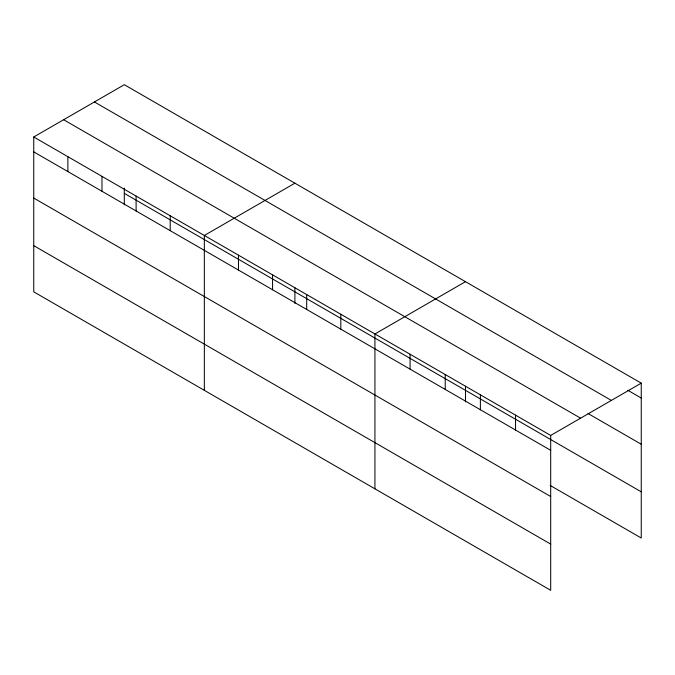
<?xml version="1.0" encoding="UTF-8"?>
<svg xmlns="http://www.w3.org/2000/svg" width="675" height="675" viewBox="0 0 675 675"><rect width="100%" height="100%" fill="white"/><g stroke="black" fill="none" stroke-linecap="round" stroke-linejoin="round"><path stroke-width="1.01" d="M33.75 136.983L550.69 435.434L550.69 590.296L33.75 291.845L33.75 136.983L124.31 84.704L641.25 383.155L641.25 538.017L550.218 485.452M294.899 183.187L204.339 235.474L204.339 390.336M465.488 281.677L374.929 333.965L374.929 488.827M550.69 435.434L641.25 383.155M627.733 390.234L641.25 398.039M94.424 101.959L611.364 400.41M588.068 413.53L641.25 444.234M63.636 119.728L580.576 418.179M124.31 193.371L641.25 491.822M33.75 151.875L550.69 450.326M33.75 198.062L550.69 496.513M33.75 245.658L550.69 544.109M515.54 415.142L515.54 430.034M480.381 394.85L480.381 409.733M465.488 386.21L465.488 401.895M445.23 374.558L445.23 389.441M410.079 354.257L410.079 369.149M340.808 314.263L340.808 329.155M306.695 294.57L306.695 309.454M294.899 287.719L294.899 303.404M272.573 274.868L272.573 289.761M238.461 255.175L238.461 270.059M170.218 215.781L170.218 230.664M136.105 196.079L136.105 210.963M124.31 188.198L124.31 204.922M101.984 176.386L101.984 191.27M67.871 156.684L67.871 171.568"/></g></svg>
